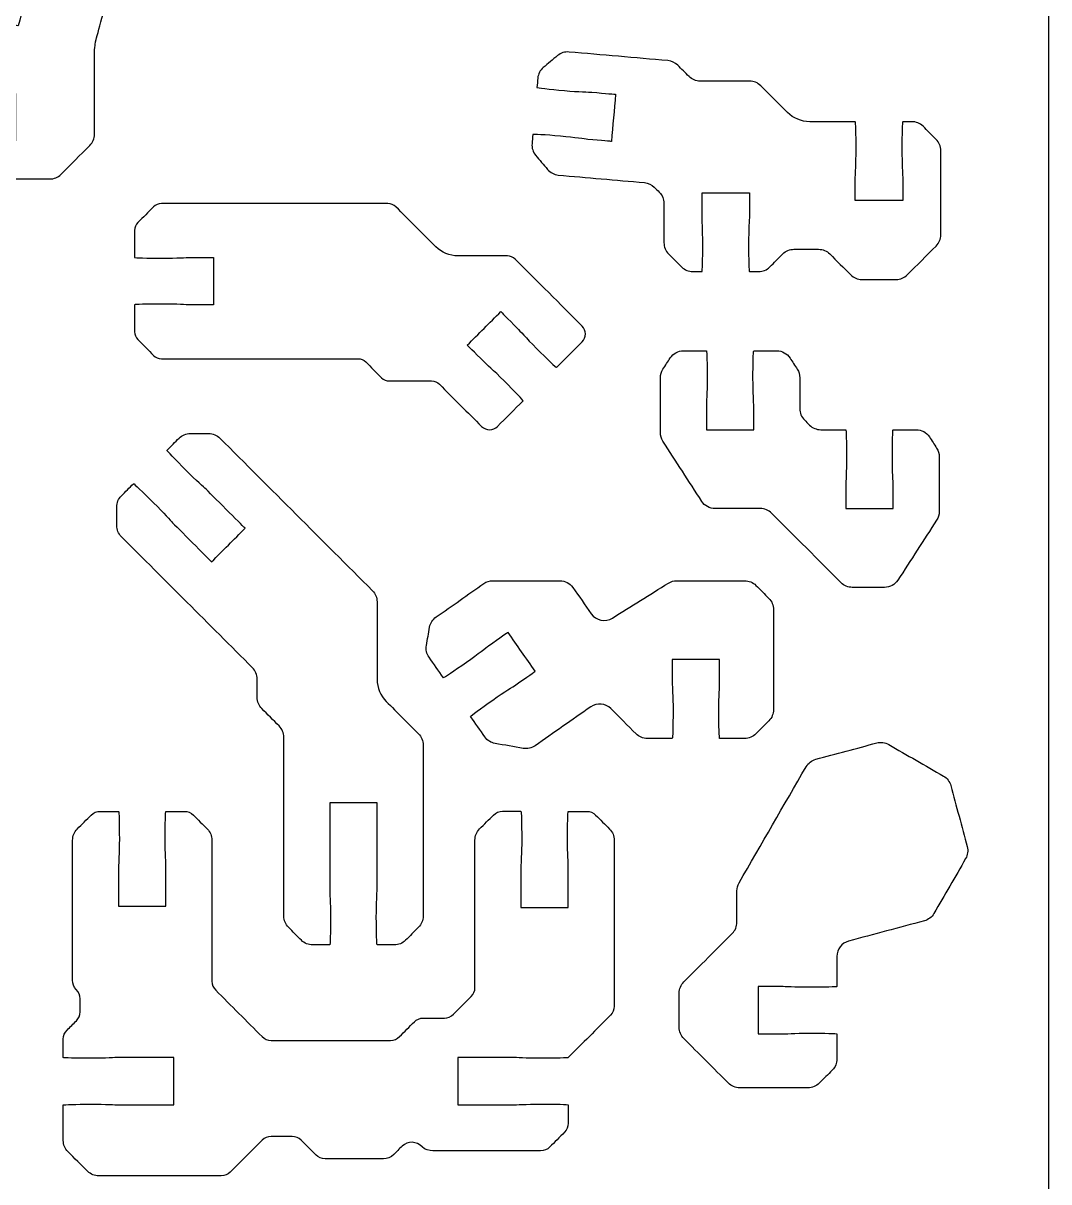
# Model space of a CAD drawing. Extents: x 0 to 400, y 230 to 450.
# Drawn here: x 335 to 400, y 300.8 to 374.2 of the extents above; entities that cross this region are included whole.
import ezdxf

# ---------------------------------------------------------------- set-up
doc = ezdxf.new("R2010")
doc.units = 0
doc.header["$MEASUREMENT"] = 0
doc.layers.add('DEFAULT', color=18, linetype='CONTINUOUS')

msp = doc.modelspace()

# ---------------------------------------------------------------- linework, layer by layer
at = {"layer": 'DEFAULT', "color": 1}
for points, knots in [([(388, 230), (352.667, 230), (317.334, 230), (282, 230), (275.373, 230), (270, 235.372), (270, 242), (270, 307.333), (270, 372.667), (270, 438), (270, 444.628), (275.373, 450), (282, 450), (317.334, 450), (352.667, 450), (388, 450), (394.627, 450), (400, 444.628), (400, 438), (400, 372.667), (400, 307.333), (400, 242), (400, 235.372), (394.627, 230), (388, 230)], [0, 0, 0, 0, 300.472, 300.472, 300.472, 301.472, 301.472, 301.472, 857.062, 857.062, 857.062, 858.062, 858.062, 858.062, 1158.534, 1158.534, 1158.534, 1159.534, 1159.534, 1159.534, 1715.124, 1715.124, 1715.124, 1716.124, 1716.124, 1716.124, 1716.124]), ([(340.445, 376.226), (340.18, 375.245), (339.602, 373.114), (339.602, 373.09), (339.584, 373.026), (339.517, 372.684), (339.517, 372.179), (339.517, 370.512), (339.517, 368.845), (339.517, 367.177), (339.517, 366.913), (339.411, 366.659), (339.224, 366.472), (338.614, 365.861), (338.004, 365.251), (337.393, 364.641), (337.207, 364.454), (336.953, 364.348), (336.688, 364.348), (334.908, 364.348), (333.127, 364.348), (331.347, 364.348), (331.082, 364.348), (330.828, 364.454), (330.641, 364.641), (330.365, 364.917), (330.089, 365.193), (329.812, 365.47), (329.625, 365.657), (329.519, 365.911), (329.519, 366.175), (329.519, 366.37), (329.519, 366.566), (329.519, 366.761), (329.519, 366.789), (330.303, 366.81), (331.269, 366.81), (332.236, 366.81), (332.807, 366.761), (333.019, 366.761), (333.519, 366.761), (334.019, 366.761), (334.518, 366.761), (334.518, 367.762), (334.518, 368.762), (334.518, 369.763), (334.019, 369.763), (333.519, 369.763), (333.019, 369.763), (332.807, 369.763), (332.236, 369.714), (331.269, 369.714), (330.303, 369.714), (329.519, 369.735), (329.519, 369.763), (329.519, 371.027), (329.519, 372.291), (329.519, 373.555), (329.519, 373.905), (329.565, 374.25), (329.654, 374.585), (329.722, 374.841), (329.79, 375.096), (329.858, 375.351), (329.865, 375.379), (330.627, 375.196), (331.562, 374.945), (332.497, 374.695), (333.037, 374.501), (333.241, 374.444), (334.084, 374.219), (334.688, 374.056), (334.688, 374.056), (334.946, 375.023), (335.205, 375.989), (335.464, 376.956), (335.464, 376.956), (334.861, 377.118), (334.017, 377.344), (333.813, 377.401), (333.248, 377.499), (332.313, 377.75), (331.386, 378), (330.638, 378.219), (330.638, 378.251), (330.694, 378.462), (330.744, 378.656), (330.782, 378.812), (330.849, 379.073), (331.019, 379.291), (331.252, 379.426), (331.588, 379.62), (331.924, 379.814), (332.261, 380.008), (332.49, 380.142), (332.765, 380.177), (333.019, 380.106), (335.064, 379.56), (337.109, 379.013), (339.154, 378.466), (339.408, 378.399), (339.627, 378.23), (339.761, 378), (339.956, 377.663), (340.151, 377.325), (340.346, 376.988), (340.48, 376.759), (340.516, 376.483), (340.445, 376.226)], [1, 1, 1, 1, 2, 2, 2, 3, 3, 3, 17.18, 17.18, 17.18, 18.18, 18.18, 18.18, 25.519768, 25.519768, 25.519768, 26.519768, 26.519768, 26.519768, 41.659768, 41.659768, 41.659768, 42.659768, 42.659768, 42.659768, 45.98317, 45.98317, 45.98317, 46.98317, 46.98317, 46.98317, 48.64317, 48.64317, 48.64317, 49.64317, 49.64317, 49.64317, 50.64317, 50.64317, 50.64317, 54.89317, 54.89317, 54.89317, 63.40317, 63.40317, 63.40317, 67.65317, 67.65317, 67.65317, 68.65317, 68.65317, 68.65317, 69.65317, 69.65317, 69.65317, 80.40317, 80.40317, 80.40317, 81.40317, 81.40317, 81.40317, 83.649345, 83.649345, 83.649345, 84.649345, 84.649345, 84.649345, 85.649345, 85.649345, 85.649345, 86.649345, 86.649345, 86.649345, 95.158657, 95.158657, 95.158657, 96.158657, 96.158657, 96.158657, 97.158657, 97.158657, 97.158657, 98.158657, 98.158657, 98.158657, 99.158657, 99.158657, 99.158657, 100.158657, 100.158657, 100.158657, 103.46049, 103.46049, 103.46049, 104.46049, 104.46049, 104.46049, 122.461451, 122.461451, 122.461451, 123.461451, 123.461451, 123.461451, 126.776945, 126.776945, 126.776945, 127.776945, 127.776945, 127.776945, 127.776945]), ([(369.593, 372.397), (371.683, 372.215), (373.772, 372.033), (375.862, 371.851), (376.097, 371.83), (376.316, 371.728), (376.482, 371.561), (376.721, 371.323), (376.96, 371.084), (377.199, 370.845), (377.386, 370.658), (377.64, 370.552), (377.906, 370.552), (378.949, 370.552), (379.992, 370.552), (381.035, 370.552), (381.301, 370.552), (381.555, 370.447), (381.742, 370.26), (382.307, 369.695), (382.871, 369.131), (383.436, 368.566), (383.81, 368.189), (384.318, 367.981), (384.85, 367.981), (385.812, 367.981), (386.774, 367.981), (387.736, 367.981), (387.764, 367.981), (387.785, 367.197), (387.785, 366.231), (387.785, 365.264), (387.736, 364.693), (387.736, 364.481), (387.736, 363.981), (387.736, 363.482), (387.736, 362.982), (388.737, 362.982), (389.738, 362.982), (390.738, 362.982), (390.738, 362.982), (390.738, 363.606), (390.738, 364.481), (390.738, 364.693), (390.689, 365.264), (390.689, 366.231), (390.689, 367.197), (390.71, 367.981), (390.738, 367.981), (390.932, 367.981), (391.126, 367.981), (391.32, 367.981), (391.588, 367.981), (391.842, 367.875), (392.029, 367.688), (392.305, 367.412), (392.581, 367.136), (392.857, 366.861), (393.045, 366.672), (393.151, 366.416), (393.151, 366.15), (393.151, 364.368), (393.151, 362.587), (393.151, 360.805), (393.151, 360.541), (393.046, 360.287), (392.858, 360.1), (392.249, 359.492), (391.64, 358.884), (391.031, 358.276), (390.844, 358.085), (390.59, 357.983), (390.325, 357.983), (389.6, 357.983), (388.875, 357.983), (388.15, 357.983), (387.885, 357.983), (387.631, 358.088), (387.443, 358.276), (387.001, 358.718), (386.559, 359.16), (386.117, 359.602), (385.93, 359.789), (385.676, 359.895), (385.408, 359.895), (384.888, 359.895), (384.369, 359.895), (383.85, 359.895), (383.585, 359.895), (383.331, 359.789), (383.143, 359.602), (382.867, 359.326), (382.59, 359.049), (382.314, 358.773), (382.127, 358.583), (381.873, 358.48), (381.605, 358.48), (381.411, 358.48), (381.217, 358.48), (381.023, 358.48), (380.994, 358.48), (380.973, 359.263), (380.973, 360.23), (380.973, 361.197), (381.023, 361.768), (381.023, 361.98), (381.023, 362.855), (381.023, 363.479), (381.023, 363.479), (380.022, 363.479), (379.021, 363.479), (378.021, 363.479), (378.021, 362.979), (378.021, 362.48), (378.021, 361.98), (378.021, 361.768), (378.07, 361.197), (378.07, 360.23), (378.07, 359.263), (378.049, 358.48), (378.021, 358.48), (377.825, 358.48), (377.63, 358.48), (377.435, 358.48), (377.17, 358.48), (376.916, 358.583), (376.729, 358.773), (376.453, 359.05), (376.176, 359.326), (375.899, 359.603), (375.712, 359.79), (375.608, 360.043), (375.608, 360.308), (375.608, 361.139), (375.608, 361.97), (375.608, 362.802), (375.608, 363.066), (375.502, 363.32), (375.315, 363.507), (375.207, 363.615), (375.099, 363.724), (374.99, 363.832), (374.824, 363.998), (374.606, 364.1), (374.369, 364.121), (372.55, 364.28), (370.731, 364.439), (368.912, 364.597), (368.647, 364.622), (368.404, 364.749), (368.231, 364.954), (367.979, 365.254), (367.728, 365.553), (367.476, 365.853), (367.307, 366.054), (367.226, 366.319), (367.247, 366.584), (367.264, 366.778), (367.282, 366.972), (367.3, 367.166), (367.303, 367.194), (368.083, 367.145), (369.046, 367.06), (370.009, 366.979), (370.573, 366.876), (370.785, 366.859), (371.656, 366.785), (372.281, 366.728), (372.281, 366.728), (372.368, 367.725), (372.455, 368.723), (372.542, 369.72), (372.542, 369.72), (371.918, 369.773), (371.046, 369.85), (370.834, 369.868), (370.263, 369.868), (369.3, 369.953), (368.34, 370.037), (367.561, 370.129), (367.561, 370.154), (367.578, 370.348), (367.596, 370.542), (367.614, 370.736), (367.635, 371), (367.762, 371.244), (367.963, 371.413), (368.263, 371.665), (368.563, 371.916), (368.862, 372.168), (369.064, 372.337), (369.328, 372.422), (369.593, 372.397)], [0, 0, 0, 0, 17.839464, 17.839464, 17.839464, 18.839464, 18.839464, 18.839464, 21.710318, 21.710318, 21.710318, 22.710318, 22.710318, 22.710318, 31.582318, 31.582318, 31.582318, 32.582318, 32.582318, 32.582318, 39.370543, 39.370543, 39.370543, 40.370543, 40.370543, 40.370543, 48.550543, 48.550543, 48.550543, 49.550543, 49.550543, 49.550543, 50.550543, 50.550543, 50.550543, 54.800543, 54.800543, 54.800543, 63.310543, 63.310543, 63.310543, 64.310543, 64.310543, 64.310543, 65.310543, 65.310543, 65.310543, 66.310543, 66.310543, 66.310543, 67.960543, 67.960543, 67.960543, 68.960543, 68.960543, 68.960543, 72.276874, 72.276874, 72.276874, 73.276874, 73.276874, 73.276874, 88.425874, 88.425874, 88.425874, 89.425874, 89.425874, 89.425874, 96.744432, 96.744432, 96.744432, 97.744432, 97.744432, 97.744432, 103.910432, 103.910432, 103.910432, 104.910432, 104.910432, 104.910432, 110.227875, 110.227875, 110.227875, 111.227875, 111.227875, 111.227875, 115.643875, 115.643875, 115.643875, 116.643875, 116.643875, 116.643875, 119.967277, 119.967277, 119.967277, 120.967277, 120.967277, 120.967277, 122.617277, 122.617277, 122.617277, 123.617277, 123.617277, 123.617277, 124.617277, 124.617277, 124.617277, 125.617277, 125.617277, 125.617277, 134.127277, 134.127277, 134.127277, 138.377277, 138.377277, 138.377277, 139.377277, 139.377277, 139.377277, 140.377277, 140.377277, 140.377277, 142.037277, 142.037277, 142.037277, 143.037277, 143.037277, 143.037277, 146.364922, 146.364922, 146.364922, 147.364922, 147.364922, 147.364922, 154.434922, 154.434922, 154.434922, 155.434922, 155.434922, 155.434922, 156.738827, 156.738827, 156.738827, 157.738827, 157.738827, 157.738827, 173.267619, 173.267619, 173.267619, 174.267619, 174.267619, 174.267619, 177.596598, 177.596598, 177.596598, 178.596598, 178.596598, 178.596598, 180.253402, 180.253402, 180.253402, 181.253402, 181.253402, 181.253402, 182.253402, 182.253402, 182.253402, 183.253402, 183.253402, 183.253402, 191.765629, 191.765629, 191.765629, 192.765629, 192.765629, 192.765629, 193.765629, 193.765629, 193.765629, 194.765629, 194.765629, 194.765629, 196.422433, 196.422433, 196.422433, 197.422433, 197.422433, 197.422433, 200.751412, 200.751412, 200.751412, 201.751412, 201.751412, 201.751412, 201.751412]), ([(347.058, 356.375), (347.058, 357.376), (347.058, 358.377), (347.058, 359.377), (346.559, 359.377), (346.059, 359.377), (345.559, 359.377), (345.347, 359.377), (344.776, 359.328), (343.809, 359.328), (342.843, 359.328), (342.06, 359.349), (342.06, 359.377), (342.06, 359.946), (342.06, 360.516), (342.06, 361.085), (342.06, 361.272), (342.134, 361.452), (342.267, 361.585), (342.599, 361.918), (342.931, 362.251), (343.263, 362.584), (343.396, 362.717), (343.577, 362.792), (343.765, 362.792), (348.549, 362.792), (353.333, 362.792), (358.117, 362.792), (358.305, 362.792), (358.486, 362.717), (358.618, 362.585), (359.46, 361.743), (360.303, 360.9), (361.145, 360.058), (361.52, 359.683), (362.029, 359.473), (362.559, 359.473), (363.601, 359.473), (364.643, 359.473), (365.684, 359.473), (365.872, 359.473), (366.053, 359.398), (366.185, 359.265), (367.598, 357.853), (369.01, 356.44), (370.423, 355.028), (370.699, 354.751), (370.699, 354.302), (370.423, 354.026), (369.883, 353.486), (369.343, 352.946), (368.804, 352.406), (368.782, 352.385), (368.215, 352.925), (367.53, 353.609), (366.849, 354.29), (366.479, 354.731), (366.327, 354.879), (365.71, 355.5), (365.269, 355.941), (365.269, 355.941), (364.561, 355.233), (363.853, 354.525), (363.145, 353.818), (363.145, 353.818), (363.586, 353.377), (364.207, 352.759), (364.355, 352.608), (364.796, 352.237), (365.477, 351.556), (366.161, 350.872), (366.701, 350.304), (366.68, 350.283), (366.139, 349.742), (365.598, 349.201), (365.058, 348.66), (364.781, 348.383), (364.332, 348.383), (364.055, 348.66), (363.163, 349.553), (362.27, 350.445), (361.377, 351.338), (361.244, 351.471), (361.064, 351.546), (360.876, 351.546), (359.988, 351.546), (359.099, 351.546), (358.21, 351.546), (358.022, 351.546), (357.842, 351.62), (357.71, 351.753), (357.376, 352.086), (357.043, 352.42), (356.71, 352.753), (356.577, 352.886), (356.397, 352.96), (356.209, 352.96), (352.062, 352.96), (347.915, 352.96), (343.768, 352.96), (343.58, 352.96), (343.399, 353.035), (343.267, 353.168), (342.934, 353.501), (342.6, 353.834), (342.267, 354.168), (342.134, 354.301), (342.06, 354.48), (342.06, 354.668), (342.06, 355.237), (342.06, 355.806), (342.06, 356.375), (342.06, 356.403), (342.843, 356.425), (343.809, 356.425), (344.776, 356.425), (345.347, 356.375), (345.559, 356.375), (346.059, 356.375), (346.559, 356.375), (347.058, 356.375)], [4.25, 4.25, 4.25, 4.25, 12.76, 12.76, 12.76, 17.01, 17.01, 17.01, 18.01, 18.01, 18.01, 19.01, 19.01, 19.01, 23.85, 23.85, 23.85, 24.85, 24.85, 24.85, 28.8494, 28.8494, 28.8494, 29.8494, 29.8494, 29.8494, 70.5334, 70.5334, 70.5334, 71.5334, 71.5334, 71.5334, 81.661997, 81.661997, 81.661997, 82.661997, 82.661997, 82.661997, 91.520997, 91.520997, 91.520997, 92.520997, 92.520997, 92.520997, 109.508531, 109.508531, 109.508531, 110.508531, 110.508531, 110.508531, 116.999771, 116.999771, 116.999771, 117.999771, 117.999771, 117.999771, 118.999771, 118.999771, 118.999771, 119.999771, 119.999771, 119.999771, 128.513337, 128.513337, 128.513337, 129.513337, 129.513337, 129.513337, 130.513337, 130.513337, 130.513337, 131.513337, 131.513337, 131.513337, 138.018012, 138.018012, 138.018012, 139.018012, 139.018012, 139.018012, 149.754721, 149.754721, 149.754721, 150.754721, 150.754721, 150.754721, 158.310721, 158.310721, 158.310721, 159.310721, 159.310721, 159.310721, 163.318603, 163.318603, 163.318603, 164.318603, 164.318603, 164.318603, 199.584603, 199.584603, 199.584603, 200.584603, 200.584603, 200.584603, 204.592484, 204.592484, 204.592484, 205.592484, 205.592484, 205.592484, 210.430484, 210.430484, 210.430484, 211.430484, 211.430484, 211.430484, 212.430484, 212.430484, 212.430484, 216.680484, 216.680484, 216.680484, 216.680484]), ([(382.76, 353.459), (382.273, 353.459), (381.787, 353.459), (381.301, 353.459), (381.269, 353.389), (381.251, 352.634), (381.251, 351.713), (381.251, 350.746), (381.301, 350.175), (381.301, 349.963), (381.301, 349.462), (381.301, 348.961), (381.301, 348.46), (380.3, 348.46), (379.299, 348.46), (378.298, 348.46), (378.298, 348.961), (378.298, 349.462), (378.298, 349.963), (378.298, 350.175), (378.348, 350.746), (378.348, 351.713), (378.348, 352.634), (378.33, 353.389), (378.298, 353.459), (377.814, 353.459), (377.329, 353.459), (376.845, 353.459), (376.506, 353.459), (376.19, 353.288), (376.006, 353.003), (375.852, 352.766), (375.699, 352.53), (375.545, 352.293), (375.44, 352.131), (375.385, 351.942), (375.385, 351.748), (375.385, 350.589), (375.385, 349.429), (375.385, 348.269), (375.385, 348.076), (375.44, 347.887), (375.545, 347.725), (376.365, 346.456), (377.186, 345.187), (378.006, 343.918), (378.191, 343.634), (378.507, 343.461), (378.846, 343.461), (379.804, 343.461), (380.761, 343.461), (381.719, 343.461), (381.984, 343.461), (382.238, 343.356), (382.426, 343.169), (383.897, 341.697), (385.368, 340.226), (386.839, 338.755), (387.027, 338.568), (387.281, 338.463), (387.546, 338.463), (388.227, 338.463), (388.909, 338.463), (389.59, 338.463), (389.929, 338.463), (390.245, 338.635), (390.43, 338.919), (391.25, 340.188), (392.071, 341.457), (392.891, 342.727), (392.996, 342.888), (393.052, 343.077), (393.052, 343.27), (393.052, 344.43), (393.052, 345.59), (393.052, 346.75), (393.052, 346.943), (392.996, 347.132), (392.89, 347.294), (392.737, 347.531), (392.583, 347.768), (392.43, 348.004), (392.246, 348.289), (391.93, 348.46), (391.591, 348.46), (391.105, 348.46), (390.62, 348.46), (390.134, 348.46), (390.106, 348.46), (390.085, 347.677), (390.085, 346.71), (390.085, 345.744), (390.134, 345.172), (390.134, 344.961), (390.134, 344.461), (390.134, 343.961), (390.134, 343.461), (389.133, 343.461), (388.133, 343.461), (387.132, 343.461), (387.132, 343.961), (387.132, 344.461), (387.132, 344.961), (387.132, 345.172), (387.181, 345.744), (387.181, 346.71), (387.181, 347.677), (387.16, 348.46), (387.132, 348.46), (386.603, 348.46), (386.075, 348.46), (385.546, 348.46), (385.281, 348.46), (385.026, 348.566), (384.839, 348.753), (384.729, 348.862), (384.62, 348.972), (384.511, 349.081), (384.323, 349.269), (384.218, 349.523), (384.218, 349.788), (384.218, 350.442), (384.218, 351.096), (384.218, 351.75), (384.218, 351.942), (384.162, 352.131), (384.058, 352.292), (383.905, 352.529), (383.752, 352.765), (383.6, 353.002), (383.416, 353.287), (383.099, 353.459), (382.76, 353.459)], [1, 1, 1, 1, 5.136, 5.136, 5.136, 6.136, 6.136, 6.136, 7.136, 7.136, 7.136, 11.396, 11.396, 11.396, 19.907, 19.907, 19.907, 24.167, 24.167, 24.167, 25.167, 25.167, 25.167, 26.167, 26.167, 26.167, 30.286, 30.286, 30.286, 31.286, 31.286, 31.286, 33.685838, 33.685838, 33.685838, 34.685838, 34.685838, 34.685838, 44.549838, 44.549838, 44.549838, 45.549838, 45.549838, 45.549838, 58.401287, 58.401287, 58.401287, 59.401287, 59.401287, 59.401287, 67.544287, 67.544287, 67.544287, 68.544287, 68.544287, 68.544287, 86.235392, 86.235392, 86.235392, 87.235392, 87.235392, 87.235392, 93.028392, 93.028392, 93.028392, 94.028392, 94.028392, 94.028392, 106.879841, 106.879841, 106.879841, 107.879841, 107.879841, 107.879841, 117.744841, 117.744841, 117.744841, 118.744841, 118.744841, 118.744841, 121.145222, 121.145222, 121.145222, 122.145222, 122.145222, 122.145222, 126.274222, 126.274222, 126.274222, 127.274222, 127.274222, 127.274222, 128.274222, 128.274222, 128.274222, 132.524222, 132.524222, 132.524222, 141.035222, 141.035222, 141.035222, 145.285222, 145.285222, 145.285222, 146.285222, 146.285222, 146.285222, 147.285222, 147.285222, 147.285222, 151.780222, 151.780222, 151.780222, 152.780222, 152.780222, 152.780222, 154.094734, 154.094734, 154.094734, 155.094734, 155.094734, 155.094734, 160.654734, 160.654734, 160.654734, 161.654734, 161.654734, 161.654734, 164.048794, 164.048794, 164.048794, 165.048794, 165.048794, 165.048794, 165.048794]), ([(349.064, 342.209), (348.356, 341.501), (347.649, 340.794), (346.941, 340.086), (346.941, 340.086), (345.085, 341.942), (344.467, 342.561), (344.317, 342.71), (343.948, 343.15), (343.264, 343.833), (342.581, 344.517), (342.012, 345.055), (341.992, 345.035), (341.735, 344.778), (341.478, 344.522), (341.222, 344.265), (341.034, 344.078), (340.929, 343.824), (340.929, 343.559), (340.928, 343.169), (340.928, 342.779), (340.927, 342.39), (340.927, 342.124), (341.032, 341.869), (341.22, 341.681), (343.992, 338.91), (346.765, 336.14), (349.537, 333.369), (349.724, 333.182), (349.83, 332.927), (349.83, 332.662), (349.83, 332.271), (349.83, 331.881), (349.83, 331.49), (349.83, 331.225), (349.935, 330.971), (350.123, 330.783), (350.489, 330.416), (350.856, 330.049), (351.223, 329.683), (351.411, 329.495), (351.516, 329.241), (351.516, 328.975), (351.517, 325.193), (351.518, 321.411), (351.519, 317.628), (351.519, 317.363), (351.624, 317.109), (351.811, 316.921), (352.087, 316.646), (352.362, 316.37), (352.638, 316.095), (352.825, 315.907), (353.079, 315.802), (353.345, 315.802), (353.705, 315.802), (354.066, 315.802), (354.427, 315.802), (354.457, 315.802), (354.477, 316.59), (354.477, 317.558), (354.477, 318.521), (354.427, 319.095), (354.427, 319.304), (354.427, 320.182), (354.427, 324.807), (354.427, 324.807), (355.427, 324.806), (356.428, 324.806), (357.428, 324.805), (357.428, 324.805), (357.43, 320.183), (357.428, 319.307), (357.43, 319.095), (357.381, 318.521), (357.381, 317.558), (357.381, 316.59), (357.403, 315.805), (357.433, 315.805), (357.796, 315.805), (358.159, 315.805), (358.522, 315.805), (358.786, 315.805), (359.04, 315.909), (359.227, 316.096), (359.503, 316.371), (359.779, 316.646), (360.055, 316.921), (360.243, 317.109), (360.349, 317.364), (360.349, 317.629), (360.348, 321.245), (360.348, 324.861), (360.347, 328.477), (360.347, 328.742), (360.241, 328.996), (360.054, 329.183), (359.374, 329.863), (358.694, 330.543), (358.014, 331.224), (357.639, 331.599), (357.428, 332.107), (357.428, 332.638), (357.428, 334.274), (357.428, 335.91), (357.428, 337.547), (357.428, 337.812), (357.323, 338.066), (357.135, 338.254), (353.911, 341.478), (350.687, 344.702), (347.463, 347.925), (347.276, 348.113), (347.022, 348.218), (346.756, 348.218), (346.367, 348.218), (345.978, 348.218), (345.589, 348.218), (345.324, 348.218), (345.07, 348.113), (344.882, 347.925), (344.626, 347.67), (344.371, 347.414), (344.115, 347.158), (344.095, 347.138), (344.634, 346.569), (345.317, 345.886), (346.001, 345.202), (346.44, 344.833), (346.59, 344.683), (347.208, 344.065), (349.064, 342.209), (349.064, 342.209)], [1, 1, 1, 1, 9.510737, 9.510737, 9.510737, 10.510737, 10.510737, 10.510737, 11.510737, 11.510737, 11.510737, 12.510737, 12.510737, 12.510737, 15.597965, 15.597965, 15.597965, 16.597965, 16.597965, 16.597965, 19.912968, 19.912968, 19.912968, 20.912968, 20.912968, 20.912968, 54.24174, 54.24174, 54.24174, 55.24174, 55.24174, 55.24174, 58.56374, 58.56374, 58.56374, 59.56374, 59.56374, 59.56374, 63.974672, 63.974672, 63.974672, 64.974672, 64.974672, 64.974672, 97.139673, 97.139673, 97.139673, 98.139673, 98.139673, 98.139673, 101.451762, 101.451762, 101.451762, 102.451762, 102.451762, 102.451762, 105.520762, 105.520762, 105.520762, 106.520762, 106.520762, 106.520762, 107.520762, 107.520762, 107.520762, 108.520762, 108.520762, 108.520762, 117.026764, 117.026764, 117.026764, 118.026764, 118.026764, 118.026764, 119.026764, 119.026764, 119.026764, 120.026764, 120.026764, 120.026764, 123.112764, 123.112764, 123.112764, 124.112764, 124.112764, 124.112764, 127.424149, 127.424149, 127.424149, 128.424149, 128.424149, 128.424149, 159.17315, 159.17315, 159.17315, 160.17315, 160.17315, 160.17315, 168.35084, 168.35084, 168.35084, 169.35084, 169.35084, 169.35084, 183.26584, 183.26584, 183.26584, 184.26584, 184.26584, 184.26584, 223.037919, 223.037919, 223.037919, 224.037919, 224.037919, 224.037919, 227.346919, 227.346919, 227.346919, 228.346919, 228.346919, 228.346919, 231.422833, 231.422833, 231.422833, 232.422833, 232.422833, 232.422833, 233.422833, 233.422833, 233.422833, 234.422833, 234.422833, 234.422833, 234.422833]), ([(372.246, 330.78), (372.778, 330.247), (373.311, 329.715), (373.843, 329.182), (374.031, 328.995), (374.285, 328.89), (374.551, 328.89), (375.079, 328.89), (375.608, 328.89), (376.136, 328.89), (376.165, 328.89), (376.186, 329.673), (376.186, 330.639), (376.186, 331.606), (376.136, 332.177), (376.136, 332.389), (376.136, 332.889), (376.136, 333.389), (376.136, 333.888), (377.137, 333.888), (378.138, 333.888), (379.139, 333.888), (379.139, 333.389), (379.139, 332.889), (379.139, 332.389), (379.139, 332.177), (379.089, 331.606), (379.089, 330.639), (379.089, 329.673), (379.11, 328.89), (379.139, 328.89), (379.667, 328.89), (380.196, 328.89), (380.725, 328.89), (380.99, 328.89), (381.244, 328.995), (381.432, 329.182), (381.708, 329.459), (381.985, 329.735), (382.261, 330.011), (382.448, 330.199), (382.554, 330.453), (382.554, 330.718), (382.554, 332.832), (382.554, 334.945), (382.554, 337.058), (382.554, 337.323), (382.448, 337.578), (382.261, 337.765), (381.984, 338.042), (381.708, 338.318), (381.432, 338.594), (381.244, 338.782), (380.99, 338.887), (380.725, 338.887), (379.291, 338.887), (377.857, 338.887), (376.423, 338.887), (376.236, 338.887), (376.052, 338.835), (375.893, 338.736), (374.712, 337.998), (373.53, 337.26), (372.348, 336.522), (371.897, 336.24), (371.304, 336.361), (370.999, 336.796), (370.611, 337.351), (370.223, 337.906), (369.835, 338.461), (369.647, 338.728), (369.341, 338.887), (369.015, 338.887), (367.6, 338.887), (366.186, 338.887), (364.771, 338.887), (364.566, 338.887), (364.366, 338.824), (364.198, 338.707), (363.189, 338.001), (362.179, 337.295), (361.17, 336.589), (360.952, 336.436), (360.804, 336.204), (360.758, 335.942), (360.69, 335.557), (360.623, 335.171), (360.555, 334.786), (360.51, 334.525), (360.569, 334.257), (360.721, 334.04), (361.024, 333.607), (361.327, 333.174), (361.63, 332.742), (361.648, 332.717), (362.301, 333.151), (363.094, 333.701), (363.881, 334.259), (364.326, 334.629), (364.495, 334.749), (365.214, 335.25), (365.726, 335.61), (365.726, 335.61), (366.3, 334.79), (366.874, 333.971), (367.448, 333.151), (367.448, 333.151), (366.936, 332.791), (366.22, 332.287), (366.047, 332.167), (365.55, 331.881), (364.759, 331.324), (363.983, 330.784), (363.359, 330.322), (363.352, 330.283), (363.656, 329.849), (363.96, 329.416), (364.264, 328.982), (364.416, 328.765), (364.649, 328.617), (364.91, 328.571), (365.505, 328.467), (366.1, 328.363), (366.695, 328.259), (366.955, 328.213), (367.224, 328.273), (367.441, 328.425), (368.616, 329.247), (369.79, 330.069), (370.965, 330.892), (371.363, 331.17), (371.903, 331.123), (372.246, 330.78)], [0, 0, 0, 0, 6.403559, 6.403559, 6.403559, 7.403559, 7.403559, 7.403559, 11.898559, 11.898559, 11.898559, 12.898559, 12.898559, 12.898559, 13.898559, 13.898559, 13.898559, 18.148559, 18.148559, 18.148559, 26.659559, 26.659559, 26.659559, 30.909559, 30.909559, 30.909559, 31.909559, 31.909559, 31.909559, 32.909559, 32.909559, 32.909559, 37.404559, 37.404559, 37.404559, 38.404559, 38.404559, 38.404559, 41.727961, 41.727961, 41.727961, 42.727961, 42.727961, 42.727961, 60.698961, 60.698961, 60.698961, 61.698961, 61.698961, 61.698961, 65.021656, 65.021656, 65.021656, 66.021656, 66.021656, 66.021656, 78.214656, 78.214656, 78.214656, 79.214656, 79.214656, 79.214656, 91.062465, 91.062465, 91.062465, 92.062465, 92.062465, 92.062465, 97.821174, 97.821174, 97.821174, 98.821174, 98.821174, 98.821174, 110.852174, 110.852174, 110.852174, 111.852174, 111.852174, 111.852174, 122.327529, 122.327529, 122.327529, 123.327529, 123.327529, 123.327529, 126.653608, 126.653608, 126.653608, 127.653608, 127.653608, 127.653608, 132.145375, 132.145375, 132.145375, 133.145375, 133.145375, 133.145375, 134.145375, 134.145375, 134.145375, 135.145375, 135.145375, 135.145375, 143.653918, 143.653918, 143.653918, 144.653918, 144.653918, 144.653918, 145.653918, 145.653918, 145.653918, 146.653918, 146.653918, 146.653918, 151.157646, 151.157646, 151.157646, 152.157646, 152.157646, 152.157646, 157.292487, 157.292487, 157.292487, 158.292487, 158.292487, 158.292487, 170.488228, 170.488228, 170.488228, 171.488228, 171.488228, 171.488228, 171.488228]), ([(376.573, 312.751), (376.573, 312.026), (376.573, 311.302), (376.573, 310.577), (376.573, 310.312), (376.678, 310.057), (376.866, 309.87), (377.81, 308.927), (378.754, 307.983), (379.699, 307.04), (379.886, 306.853), (380.14, 306.748), (380.405, 306.748), (381.851, 306.748), (383.296, 306.748), (384.742, 306.748), (385.007, 306.748), (385.262, 306.853), (385.449, 307.041), (385.725, 307.317), (386.002, 307.593), (386.278, 307.87), (386.465, 308.057), (386.571, 308.311), (386.571, 308.577), (386.571, 309.105), (386.571, 309.634), (386.571, 310.163), (386.571, 310.191), (385.788, 310.212), (384.821, 310.212), (383.854, 310.212), (383.283, 310.163), (383.071, 310.163), (382.571, 310.163), (382.072, 310.163), (381.572, 310.163), (381.572, 311.163), (381.572, 312.164), (381.572, 313.165), (382.072, 313.165), (382.571, 313.165), (383.071, 313.165), (383.283, 313.165), (383.854, 313.116), (384.821, 313.116), (385.788, 313.116), (386.571, 313.137), (386.574, 313.165), (386.574, 313.803), (386.574, 314.441), (386.574, 315.079), (386.574, 315.531), (386.878, 315.928), (387.315, 316.045), (388.914, 316.473), (390.513, 316.901), (392.112, 317.33), (392.368, 317.399), (392.586, 317.566), (392.719, 317.795), (393.388, 318.954), (394.058, 320.113), (394.728, 321.272), (394.86, 321.502), (394.896, 321.776), (394.827, 322.032), (394.482, 323.321), (394.136, 324.61), (393.79, 325.898), (393.722, 326.155), (393.554, 326.373), (393.324, 326.506), (392.167, 327.172), (391.011, 327.839), (389.854, 328.505), (389.624, 328.637), (389.351, 328.673), (389.096, 328.605), (387.806, 328.259), (386.517, 327.913), (385.228, 327.567), (384.972, 327.498), (384.754, 327.33), (384.621, 327.101), (383.204, 324.646), (381.786, 322.191), (380.369, 319.736), (380.281, 319.584), (380.235, 319.412), (380.235, 319.236), (380.235, 318.571), (380.235, 317.906), (380.235, 317.241), (380.235, 316.976), (380.129, 316.721), (379.942, 316.534), (378.917, 315.509), (377.891, 314.483), (376.866, 313.458), (376.678, 313.27), (376.573, 313.016), (376.573, 312.751)], [1, 1, 1, 1, 7.161, 7.161, 7.161, 8.161, 8.161, 8.161, 19.509359, 19.509359, 19.509359, 20.509359, 20.509359, 20.509359, 32.802359, 32.802359, 32.802359, 33.802359, 33.802359, 33.802359, 37.12576, 37.12576, 37.12576, 38.12576, 38.12576, 38.12576, 42.62176, 42.62176, 42.62176, 43.62176, 43.62176, 43.62176, 44.62176, 44.62176, 44.62176, 48.87176, 48.87176, 48.87176, 57.38176, 57.38176, 57.38176, 61.63176, 61.63176, 61.63176, 62.63176, 62.63176, 62.63176, 63.64176, 63.64176, 63.64176, 69.06676, 69.06676, 69.06676, 70.06676, 70.06676, 70.06676, 84.142366, 84.142366, 84.142366, 85.142366, 85.142366, 85.142366, 96.525413, 96.525413, 96.525413, 97.525413, 97.525413, 97.525413, 108.872888, 108.872888, 108.872888, 109.872888, 109.872888, 109.872888, 121.223752, 121.223752, 121.223752, 122.223752, 122.223752, 122.223752, 133.575609, 133.575609, 133.575609, 134.575609, 134.575609, 134.575609, 158.68039, 158.68039, 158.68039, 159.68039, 159.68039, 159.68039, 165.33639, 165.33639, 165.33639, 166.33639, 166.33639, 166.33639, 178.668332, 178.668332, 178.668332, 179.668332, 179.668332, 179.668332, 179.668332]), ([(358.28, 309.753), (355.759, 309.753), (353.237, 309.753), (350.715, 309.753), (350.501, 309.753), (350.295, 309.839), (350.143, 309.991), (349.162, 310.972), (348.181, 311.953), (347.2, 312.934), (347.05, 313.084), (346.965, 313.288), (346.965, 313.5), (346.965, 316.48), (346.965, 319.46), (346.965, 322.439), (346.965, 322.706), (346.859, 322.963), (346.67, 323.151), (346.374, 323.445), (346.079, 323.74), (345.784, 324.034), (345.632, 324.185), (345.426, 324.27), (345.211, 324.27), (344.824, 324.27), (344.436, 324.27), (344.048, 324.27), (344.02, 324.27), (343.999, 323.487), (343.999, 322.52), (343.999, 321.554), (344.048, 320.982), (344.048, 320.771), (344.048, 319.937), (344.048, 319.103), (344.048, 318.27), (343.047, 318.27), (342.047, 318.27), (341.046, 318.27), (341.046, 319.103), (341.046, 319.937), (341.046, 320.771), (341.046, 320.982), (341.095, 321.554), (341.095, 322.52), (341.095, 323.487), (341.074, 324.27), (341.046, 324.27), (340.657, 324.27), (340.269, 324.27), (339.881, 324.27), (339.667, 324.27), (339.462, 324.185), (339.31, 324.034), (339.015, 323.739), (338.72, 323.444), (338.425, 323.148), (338.238, 322.958), (338.132, 322.704), (338.132, 322.439), (338.132, 319.481), (338.132, 316.523), (338.132, 313.566), (338.132, 313.348), (338.199, 313.126), (338.356, 312.976), (338.515, 312.823), (338.605, 312.613), (338.605, 312.392), (338.605, 312.115), (338.605, 311.837), (338.605, 311.56), (338.605, 311.347), (338.52, 311.144), (338.37, 310.993), (338.173, 310.797), (337.977, 310.6), (337.78, 310.403), (337.628, 310.252), (337.543, 310.046), (337.543, 309.831), (337.543, 309.443), (337.543, 309.055), (337.543, 308.667), (337.543, 308.639), (338.326, 308.618), (339.293, 308.618), (340.259, 308.618), (340.831, 308.667), (341.042, 308.667), (342.209, 308.667), (343.375, 308.667), (344.542, 308.667), (344.542, 307.666), (344.542, 306.665), (344.542, 305.665), (343.375, 305.665), (342.209, 305.665), (341.042, 305.665), (340.831, 305.665), (340.259, 305.714), (339.293, 305.714), (338.326, 305.714), (337.613, 305.665), (337.543, 305.665), (337.543, 304.913), (337.543, 304.161), (337.543, 303.409), (337.543, 303.143), (337.649, 302.889), (337.836, 302.701), (338.252, 302.286), (338.668, 301.871), (339.084, 301.455), (339.272, 301.268), (339.526, 301.163), (339.791, 301.163), (342.377, 301.163), (344.962, 301.163), (347.548, 301.163), (347.762, 301.163), (347.968, 301.249), (348.12, 301.401), (348.795, 302.077), (349.469, 302.752), (350.144, 303.428), (350.296, 303.576), (350.5, 303.665), (350.715, 303.665), (351.159, 303.665), (351.602, 303.665), (352.045, 303.665), (352.26, 303.665), (352.466, 303.579), (352.618, 303.427), (352.931, 303.114), (353.245, 302.8), (353.558, 302.487), (353.71, 302.335), (353.916, 302.25), (354.13, 302.25), (355.364, 302.25), (356.597, 302.25), (357.831, 302.25), (358.074, 302.25), (358.311, 302.345), (358.48, 302.518), (358.658, 302.694), (358.835, 302.871), (359.013, 303.047), (359.372, 303.406), (359.931, 303.357), (360.294, 303.001), (360.472, 302.827), (360.724, 302.751), (360.972, 302.751), (363.246, 302.751), (365.52, 302.751), (367.794, 302.751), (368.008, 302.751), (368.214, 302.836), (368.365, 302.987), (368.68, 303.302), (368.994, 303.616), (369.309, 303.931), (369.459, 304.081), (369.543, 304.285), (369.543, 304.497), (369.543, 304.886), (369.543, 305.276), (369.543, 305.665), (369.543, 305.693), (368.76, 305.714), (367.793, 305.714), (366.827, 305.714), (366.255, 305.665), (366.044, 305.665), (364.877, 305.665), (363.711, 305.665), (362.544, 305.665), (362.544, 306.665), (362.544, 307.666), (362.544, 308.667), (363.711, 308.667), (364.877, 308.667), (366.044, 308.667), (366.255, 308.667), (366.827, 308.618), (367.793, 308.618), (368.76, 308.618), (369.543, 308.639), (369.543, 308.667), (370.436, 309.56), (371.33, 310.453), (372.223, 311.347), (372.373, 311.497), (372.457, 311.7), (372.457, 311.912), (372.457, 315.421), (372.457, 318.93), (372.457, 322.439), (372.457, 322.704), (372.351, 322.958), (372.164, 323.148), (371.869, 323.443), (371.575, 323.738), (371.28, 324.033), (371.128, 324.185), (370.922, 324.27), (370.707, 324.27), (370.319, 324.27), (369.931, 324.27), (369.543, 324.27), (369.515, 324.2), (369.497, 323.445), (369.497, 322.524), (369.497, 321.557), (369.547, 320.986), (369.547, 320.774), (369.547, 319.906), (369.547, 319.039), (369.547, 318.171), (368.546, 318.171), (367.545, 318.171), (366.545, 318.171), (366.545, 319.039), (366.545, 319.906), (366.545, 320.774), (366.545, 320.986), (366.594, 321.557), (366.594, 322.524), (366.594, 323.491), (366.573, 324.274), (366.545, 324.274), (366.157, 324.274), (365.769, 324.274), (365.38, 324.274), (365.166, 324.274), (364.96, 324.188), (364.808, 324.037), (364.513, 323.742), (364.218, 323.447), (363.923, 323.152), (363.737, 322.961), (363.631, 322.707), (363.631, 322.443), (363.631, 319.33), (363.631, 316.217), (363.631, 313.104), (363.631, 312.89), (363.546, 312.685), (363.394, 312.533), (363.018, 312.157), (362.642, 311.781), (362.266, 311.405), (362.114, 311.253), (361.908, 311.168), (361.694, 311.168), (361.25, 311.168), (360.807, 311.168), (360.363, 311.168), (360.149, 311.168), (359.944, 311.083), (359.792, 310.932), (359.478, 310.618), (359.165, 310.304), (358.851, 309.99), (358.699, 309.838), (358.494, 309.753), (358.28, 309.753)], [1, 1, 1, 1, 22.443, 22.443, 22.443, 23.443, 23.443, 23.443, 35.241784, 35.241784, 35.241784, 36.241784, 36.241784, 36.241784, 61.581784, 61.581784, 61.581784, 62.581784, 62.581784, 62.581784, 66.127224, 66.127224, 66.127224, 67.127224, 67.127224, 67.127224, 70.425224, 70.425224, 70.425224, 71.425224, 71.425224, 71.425224, 72.425224, 72.425224, 72.425224, 79.515224, 79.515224, 79.515224, 88.025224, 88.025224, 88.025224, 95.115224, 95.115224, 95.115224, 96.115224, 96.115224, 96.115224, 97.115224, 97.115224, 97.115224, 100.418224, 100.418224, 100.418224, 101.418224, 101.418224, 101.418224, 104.9679, 104.9679, 104.9679, 105.9679, 105.9679, 105.9679, 131.1219, 131.1219, 131.1219, 132.1219, 132.1219, 132.1219, 133.1219, 133.1219, 133.1219, 135.4819, 135.4819, 135.4819, 136.4819, 136.4819, 136.4819, 138.84788, 138.84788, 138.84788, 139.84788, 139.84788, 139.84788, 143.14788, 143.14788, 143.14788, 144.14788, 144.14788, 144.14788, 145.14788, 145.14788, 145.14788, 155.06788, 155.06788, 155.06788, 163.57788, 163.57788, 163.57788, 173.49788, 173.49788, 173.49788, 174.49788, 174.49788, 174.49788, 175.49788, 175.49788, 175.49788, 181.89188, 181.89188, 181.89188, 182.89188, 182.89188, 182.89188, 187.89042, 187.89042, 187.89042, 188.89042, 188.89042, 188.89042, 210.87742, 210.87742, 210.87742, 211.87742, 211.87742, 211.87742, 219.997837, 219.997837, 219.997837, 220.997837, 220.997837, 220.997837, 224.767837, 224.767837, 224.767837, 225.767837, 225.767837, 225.767837, 229.538131, 229.538131, 229.538131, 230.538131, 230.538131, 230.538131, 241.028131, 241.028131, 241.028131, 242.028131, 242.028131, 242.028131, 244.156534, 244.156534, 244.156534, 245.156534, 245.156534, 245.156534, 246.156534, 246.156534, 246.156534, 265.493534, 265.493534, 265.493534, 266.493534, 266.493534, 266.493534, 270.277262, 270.277262, 270.277262, 271.277262, 271.277262, 271.277262, 274.587262, 274.587262, 274.587262, 275.587262, 275.587262, 275.587262, 276.587262, 276.587262, 276.587262, 286.507262, 286.507262, 286.507262, 295.017262, 295.017262, 295.017262, 304.937262, 304.937262, 304.937262, 305.937262, 305.937262, 305.937262, 306.937262, 306.937262, 306.937262, 317.679628, 317.679628, 317.679628, 318.679628, 318.679628, 318.679628, 348.519628, 348.519628, 348.519628, 349.519628, 349.519628, 349.519628, 353.066476, 353.066476, 353.066476, 354.066476, 354.066476, 354.066476, 357.366476, 357.366476, 357.366476, 358.366476, 358.366476, 358.366476, 359.366476, 359.366476, 359.366476, 366.746476, 366.746476, 366.746476, 375.256476, 375.256476, 375.256476, 382.636476, 382.636476, 382.636476, 383.636476, 383.636476, 383.636476, 384.636476, 384.636476, 384.636476, 387.936476, 387.936476, 387.936476, 388.936476, 388.936476, 388.936476, 392.483324, 392.483324, 392.483324, 393.483324, 393.483324, 393.483324, 419.955324, 419.955324, 419.955324, 420.955324, 420.955324, 420.955324, 425.477979, 425.477979, 425.477979, 426.477979, 426.477979, 426.477979, 430.250979, 430.250979, 430.250979, 431.250979, 431.250979, 431.250979, 435.026929, 435.026929, 435.026929, 436.026929, 436.026929, 436.026929, 436.026929])]:
    msp.add_open_spline(points, degree=3, knots=knots, dxfattribs=at)

doc.saveas('drawing.dxf')
